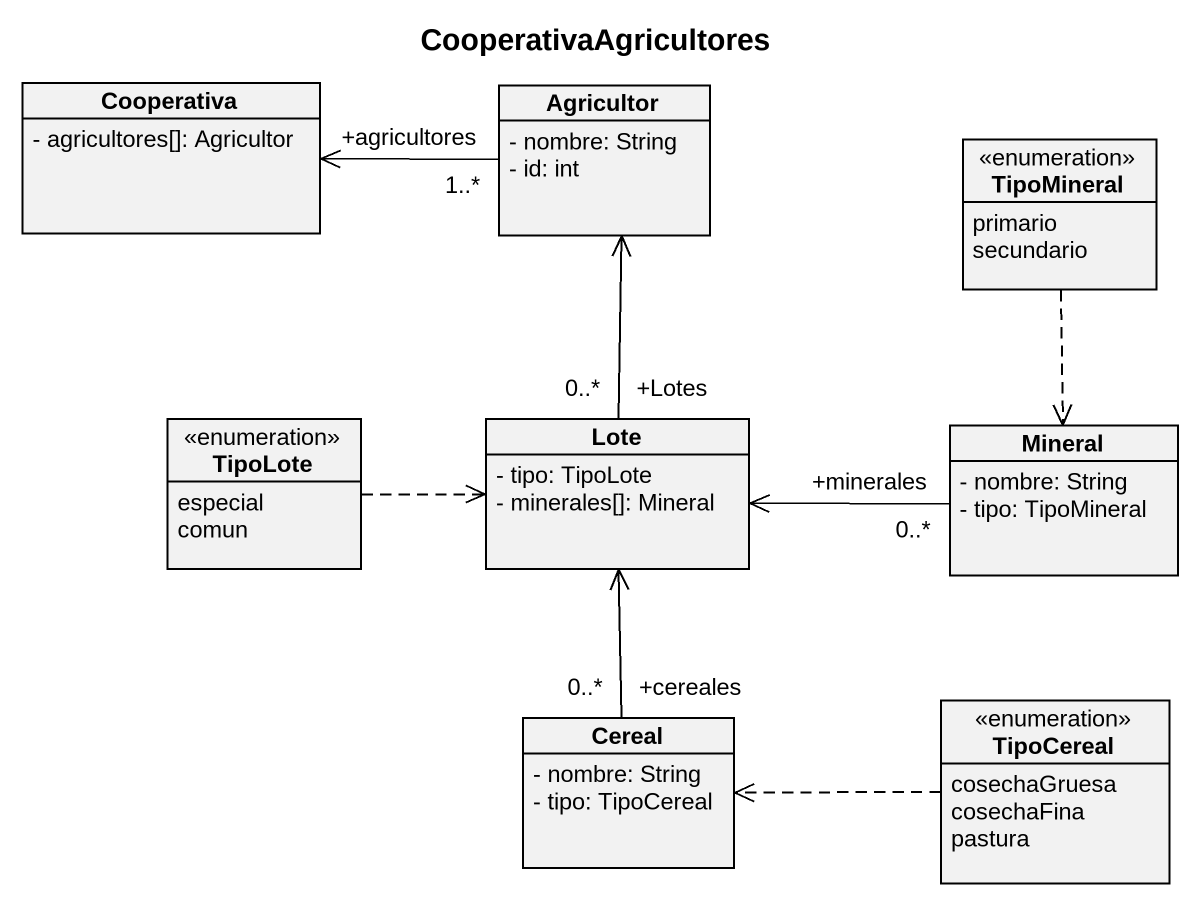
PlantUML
@startuml
title CooperativaAgricultores
hide circle
hide empty members
skinparam classAttributeIconSize 0
class Cooperativa {
  - agricultores[]: Agricultor
}
class Agricultor {
  - nombre: String
  - id: int
}
enum TipoMineral {
  primario
  secundario
}
enum TipoLote {
  especial
  comun
}
class Lote {
  - tipo: TipoLote
  - minerales[]: Mineral
}
class Mineral {
  - nombre: String
  - tipo: TipoMineral
}
class Cereal {
  - nombre: String
  - tipo: TipoCereal
}
enum TipoCereal {
  cosechaGruesa
  cosechaFina
  pastura
}
Agricultor "+agricultores\n1..*" -left-> Cooperativa
TipoMineral ..> Mineral
TipoLote .right.> Lote
Lote "+Lotes\n0..*" -up-> Agricultor
Mineral "+minerales\n0..*" -left-> Lote
Cereal "+cereales\n0..*" -up-> Lote
TipoCereal .left.> Cereal
@enduml
